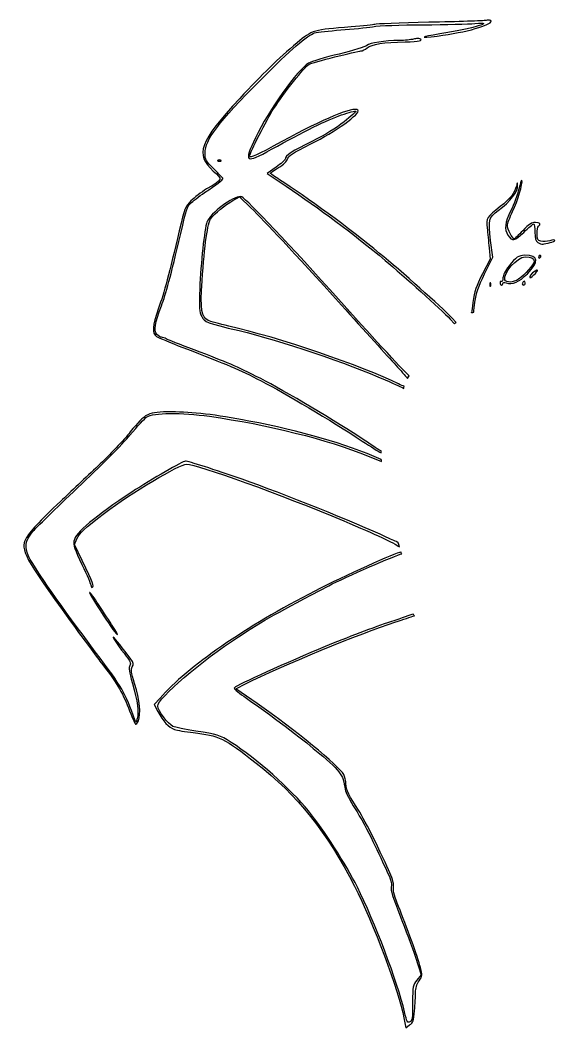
# Model space of a CAD drawing. Header units: millimetres. Extents: x -0.2 to 47.1, y -0.1 to 44.2.
# Drawn here: x -0.16 to 23.29, y 0 to 44.16 of the extents above; entities that cross this region are included whole.
import ezdxf

# ---------------------------------------------------------------- set-up
doc = ezdxf.new("R2010")
doc.units = ezdxf.units.MM
doc.layers.add('Capa_1', color=7, linetype='CONTINUOUS')

msp = doc.modelspace()

# ---------------------------------------------------------------- linework, layer by layer
at = {"layer": 'Capa_1', "color": 7}
for points in [[(20.363759, 44.152187)], [(17.255441, 43.349806)], [(8.59448, 38.027849)], [(21.834696, 37.141315)], [(21.642318, 37.025508)], [(9.502049, 36.424145)], [(21.967238, 33.85173)], [(21.982598, 33.787225)], [(22.64151, 33.852703)], [(22.502762, 33.198815)], [(21.948061, 32.716282)], [(20.446212, 32.651265)], [(16.540086, 20.847511)], [(2.889042, 19.078964)]]:
    msp.add_lwpolyline(points, close=True, dxfattribs=at)
for points in [[(11.063823, 37.710485), (10.668177, 37.431283), (11.5025, 36.87645)], [(9.172143, 36.253082), (9.4519, 36.418537), (9.952012, 35.936346)], [(20.209124, 33.040827), (20.566946, 33.765196), (20.471876, 34.5054)], [(20.402196, 34.179493), (20.443826, 33.689259), (20.110121, 33.034974)], [(18.695223, 31.055688), (18.887905, 30.854996)], [(18.964695, 30.910536), (18.762754, 31.118718)], [(6.471633, 26.989328), (6.471772, 26.989323)], [(7.086627, 24.832299), (7.086759, 24.832294)], [(15.066377, 25.0663), (15.682507, 24.813395)], [(2.556945, 20.475598), (2.217068, 21.184776), (2.327372, 21.430914)], [(10.235109, 14.212652), (9.303302, 14.856488), (9.747689, 15.082071)], [(5.971968, 14.45292), (5.716073, 14.16261), (5.874486, 13.860555)], [(17.172717, 3.099631), (17.430644, 2.325731), (17.239611, 2.092611)], [(16.664966, 0.437971), (16.744936, -0.000039), (16.919468, 0.125071)]]:
    msp.add_lwpolyline(points, dxfattribs=at)
for points in [[(14.348074, 43.856275), (12.714225, 43.737332), (12.638064, 43.715179), (11.987394, 43.168801)], [(12.752416, 43.592768), (12.881302, 43.629718), (13.396194, 43.689058), (13.896579, 43.724519)], [(13.896579, 43.724519), (14.396965, 43.759959), (15.025796, 43.8246), (15.293845, 43.868142)], [(15.387902, 43.969515), (15.350312, 43.946165), (14.882329, 43.895175), (14.348074, 43.856275)], [(15.293845, 43.868142), (15.577816, 43.914272), (16.513761, 43.950572), (17.535969, 43.955082)], [(17.763304, 44.060675), (16.494445, 44.033935), (15.42548, 43.992875), (15.387902, 43.969515)], [(17.535969, 43.955082), (18.501057, 43.959382), (19.510017, 43.983522), (19.778095, 44.008822)], [(20.281759, 44.143535), (20.165592, 44.124715), (19.032087, 44.087435), (17.763304, 44.060675)], [(18.133438, 43.458328), (19.413875, 43.630762), (20.492977, 43.933101), (20.492977, 44.119377)], [(19.778095, 44.008822), (20.780706, 44.103472), (19.685925, 43.778398), (18.236128, 43.550888)], [(20.363749, 44.152235), (20.338509, 44.151035), (20.310789, 44.148235), (20.281759, 44.143535)], [(20.492977, 44.119377), (20.492977, 44.143407), (20.439507, 44.155557), (20.363759, 44.152187)], [(10.415599, 41.572213), (11.699409, 42.866424), (12.433912, 43.50146), (12.752416, 43.592768)], [(17.089027, 43.323403), (16.977884, 43.291343), (16.696572, 43.264203), (16.464015, 43.263023)], [(16.723597, 43.20618), (17.36897, 43.2213), (17.506283, 43.24789), (17.371709, 43.331546)], [(17.255437, 43.349833), (17.204197, 43.348433), (17.144602, 43.339433), (17.089027, 43.323403)], [(17.371709, 43.331546), (17.349529, 43.345336), (17.306669, 43.351286), (17.255441, 43.349806)], [(18.236128, 43.550888), (17.379522, 43.416485), (17.301844, 43.346311), (18.133438, 43.458328)], [(11.987394, 43.168801), (11.125544, 42.445106), (10.481514, 41.820504), (9.468811, 40.72631)], [(15.042632, 43.044332), (14.981302, 42.988512), (14.435098, 42.821019), (13.828909, 42.672062)], [(14.781412, 42.807225), (14.839132, 42.807401), (14.964343, 42.869305), (15.059644, 42.94472)], [(16.464015, 43.263023), (15.827216, 43.259823), (15.167844, 43.158317), (15.042632, 43.044332)], [(15.059644, 42.94472), (15.258218, 43.101802), (15.782585, 43.184123), (16.723597, 43.20618)], [(13.828909, 42.672062), (13.222736, 42.52312), (12.617126, 42.340266), (12.483176, 42.265704)], [(12.498413, 42.218816), (12.64772, 42.299196), (14.616954, 42.806707), (14.781412, 42.807225)], [(12.483176, 42.265704), (12.015409, 42.005272), (10.73377, 40.206436), (10.158164, 39.002583)], [(10.955175, 40.272306), (11.40613, 40.966521), (12.324981, 42.12547), (12.498413, 42.218816)], [(7.950706, 38.33335), (7.951906, 38.926566), (8.481184, 39.62213), (10.415599, 41.572213)], [(9.468811, 40.72631), (7.696018, 38.81088), (7.498726, 38.270107), (8.308274, 37.544004)], [(9.899737, 38.20426), (9.899737, 38.328191), (10.660094, 39.818068), (10.955175, 40.272306)], [(14.652066, 40.211028), (14.47623, 40.38788), (13.135732, 39.834299), (11.31033, 38.831095)], [(12.589042, 38.729858), (13.655525, 39.257614), (14.790107, 40.072191), (14.652066, 40.211028)], [(13.928932, 40.000414), (14.256349, 40.112583), (14.539002, 40.18958), (14.556991, 40.171486)], [(10.861875, 38.495754), (12.272727, 39.279553), (13.309811, 39.788333), (13.928932, 40.000414)], [(14.556991, 40.171486), (14.574991, 40.153396), (14.345968, 39.943269), (14.04812, 39.704614)], [(14.04812, 39.704614), (13.685253, 39.413847), (13.217125, 39.129761), (12.629276, 38.843641)], [(10.158164, 39.002583), (9.63637, 37.911258), (9.711934, 37.856903), (10.861875, 38.495754)], [(11.31033, 38.831095), (10.221171, 38.232515), (9.899737, 38.089694), (9.899737, 38.20426)], [(12.629276, 38.843641), (11.767106, 38.424021), (11.459471, 38.219635), (11.459471, 38.066671)], [(11.56521, 38.078254), (11.5991, 38.214128), (11.781582, 38.330294), (12.589042, 38.729858)], [(8.340008, 37.628256), (7.96665, 37.993415), (7.950117, 38.023496), (7.950706, 38.33335)], [(8.52278, 38.015209), (8.47094, 37.994329), (8.48629, 37.978889), (8.56199, 37.975769)], [(8.59449, 38.027859), (8.57192, 38.028847), (8.54623, 38.024659), (8.52278, 38.015209)], [(8.56199, 37.975769), (8.63048, 37.972869), (8.668881, 37.988399), (8.64729, 38.010109)], [(8.64729, 38.010109), (8.63648, 38.020949), (8.61706, 38.026909), (8.59448, 38.027849)], [(11.459471, 38.066671), (11.459471, 38.024221), (11.281407, 37.863978), (11.063823, 37.710485)], [(11.168547, 37.696663), (11.401152, 37.83826), (11.538195, 37.970003), (11.56521, 38.078254)], [(8.308274, 37.544004), (8.731857, 37.16408), (8.743333, 37.1946), (8.015059, 36.757075)], [(8.729944, 37.209642), (8.729944, 37.230152), (8.554456, 37.41849), (8.340008, 37.628256)], [(10.811995, 37.447716), (10.812731, 37.465696), (10.973137, 37.577725), (11.168547, 37.696663)], [(7.928367, 36.598252), (8.462056, 36.951752), (8.729944, 37.156038), (8.729944, 37.209642)], [(11.216274, 37.158172), (10.993203, 37.299381), (10.811283, 37.429741), (10.811995, 37.447716)], [(15.602151, 33.936927), (14.282943, 35.024108), (12.381307, 36.420747), (11.216274, 37.158172)], [(21.433021, 35.771741), (21.661995, 36.250518), (21.886833, 37.000427), (21.841996, 37.135715)], [(21.834761, 37.141322), (21.813261, 37.132722), (21.760361, 36.975005), (21.707574, 36.756924)], [(21.841996, 37.135715), (21.840296, 37.140815), (21.837896, 37.142615), (21.834696, 37.141315)], [(8.015059, 36.757075), (7.782739, 36.617494), (7.473727, 36.383659), (7.328357, 36.237478)], [(11.5025, 36.87645), (12.973393, 35.898025), (14.414598, 34.820505), (15.846237, 33.628776)], [(20.804947, 35.820095), (21.338404, 36.204275), (21.667418, 36.631345), (21.655898, 36.924781)], [(21.600824, 36.883185), (21.530164, 36.585236), (21.314893, 36.3114), (20.895336, 35.985826)], [(21.707574, 36.756924), (21.647254, 36.507686), (21.489801, 36.083204), (21.358007, 35.813607)], [(21.642334, 37.02553), (21.634534, 37.01973), (21.622184, 36.97336), (21.600824, 36.883185)], [(21.655898, 36.924781), (21.653098, 36.996671), (21.649998, 37.031344), (21.642318, 37.025508)], [(7.328357, 36.237478), (7.075052, 35.982733), (7.053826, 35.928285), (6.818728, 34.92853)], [(7.310971, 36.123339), (7.394381, 36.214829), (7.672224, 36.428601), (7.928367, 36.598252)], [(9.502134, 36.424132), (9.180072, 36.441372), (8.176359, 35.699743), (8.028584, 35.308085)], [(8.220026, 35.483646), (8.382547, 35.693743), (8.808941, 36.038322), (9.172143, 36.253082)], [(9.556879, 36.410235), (9.541919, 36.418435), (9.523519, 36.423005), (9.502049, 36.424145)], [(13.8011, 31.924466), (11.748803, 34.2142), (9.794816, 36.279434), (9.556879, 36.410235)], [(6.879149, 34.800474), (7.144101, 35.927391), (7.150703, 35.947483), (7.310971, 36.123339)], [(9.952012, 35.936346), (10.607745, 35.304064), (11.760173, 34.066439), (13.931203, 31.663011)], [(20.895336, 35.985826), (20.30008, 35.52388), (20.275433, 35.483643), (20.321096, 35.047616)], [(20.471876, 34.5054), (20.357578, 35.395149), (20.389286, 35.520748), (20.804947, 35.820095)], [(21.358007, 35.813607), (21.092, 35.270075), (21.060308, 35.002053), (21.231074, 34.739944)], [(21.208099, 35.148736), (21.207966, 35.232436), (21.309177, 35.512786), (21.433021, 35.771741)], [(7.817652, 32.732335), (7.920126, 34.321359), (8.059768, 35.27649), (8.220026, 35.483646)], [(6.818728, 34.92853), (6.381468, 33.06909), (6.148591, 32.198521), (5.910399, 31.532255)], [(8.028584, 35.308085), (7.9209, 35.022645), (7.756482, 33.489979), (7.716457, 32.398596)], [(20.321096, 35.047616), (20.342866, 34.839765), (20.379336, 34.449104), (20.402196, 34.179493)], [(21.502199, 34.571691), (21.427739, 34.571691), (21.208344, 35.002173), (21.208099, 35.148736)], [(21.881851, 34.931194), (21.692957, 34.733467), (21.522169, 34.571691), (21.502199, 34.571691)], [(22.431468, 35.290699), (22.266582, 35.290699), (22.156594, 35.218749), (21.881851, 34.931194)], [(21.920061, 34.857906), (22.130662, 35.059931), (22.328122, 35.225326), (22.358863, 35.225326)], [(22.358863, 35.225326), (22.389603, 35.225326), (22.414713, 35.063961), (22.414713, 34.866841)], [(22.572616, 35.127287), (22.703321, 35.208527), (22.632346, 35.290699), (22.431468, 35.290699)], [(22.507626, 34.797785), (22.507626, 34.956738), (22.536866, 35.105068), (22.572616, 35.127287)], [(6.031751, 31.636166), (6.236493, 32.169378), (6.434213, 32.908009), (6.879149, 34.800474)], [(21.231074, 34.739944), (21.420902, 34.448566), (21.509141, 34.463707), (21.920061, 34.857906)], [(22.414713, 34.866841), (22.414713, 34.58696), (22.442713, 34.487332), (22.542406, 34.411971)], [(22.676954, 34.465981), (22.526379, 34.504001), (22.507626, 34.540861), (22.507626, 34.797785)], [(23.066888, 34.491261), (22.945587, 34.453821), (22.770118, 34.442461), (22.676954, 34.465981)], [(23.287496, 34.505291), (23.287496, 34.535021), (23.188186, 34.528691), (23.066888, 34.491261)], [(23.076281, 34.408521), (23.192448, 34.432041), (23.287496, 34.475561), (23.287496, 34.505291)], [(22.542406, 34.411971), (22.612616, 34.358891), (22.713967, 34.326771), (22.767583, 34.340601)], [(22.767583, 34.340601), (22.821203, 34.354441), (22.960111, 34.385001), (23.076281, 34.408521)], [(18.762754, 31.118718), (18.312981, 31.582651), (16.533336, 33.16952), (15.602151, 33.936927)], [(15.846237, 33.628776), (16.66861, 32.944209), (18.273951, 31.494315), (18.695223, 31.055688)], [(21.098134, 32.7825), (20.995172, 33.052356), (21.642036, 33.787225), (21.982598, 33.787225)], [(21.967238, 33.851715), (21.705967, 33.852915), (21.58095, 33.768545), (21.279394, 33.387651)], [(22.377735, 33.592281), (22.377735, 33.458485), (21.965318, 32.985099), (21.689384, 32.80216)], [(22.081984, 33.046418), (22.613051, 33.584803), (22.575264, 33.848762), (21.967238, 33.85173)], [(21.982598, 33.787225), (22.252211, 33.787225), (22.377735, 33.725315), (22.377735, 33.592281)], [(22.6415, 33.852703), (22.60365, 33.852703), (22.57271, 33.823293), (22.57271, 33.787333)], [(22.57271, 33.787333), (22.57271, 33.751393), (22.58563, 33.721963), (22.6014, 33.721963)], [(22.6014, 33.721963), (22.61717, 33.721963), (22.64811, 33.751373), (22.6702, 33.787333)], [(22.6702, 33.787333), (22.69228, 33.823293), (22.6794, 33.852703), (22.64151, 33.852703)], [(21.279394, 33.387651), (21.104324, 33.166517), (21.012962, 32.985398), (21.012962, 32.859628)], [(22.502764, 33.198816), (22.419394, 33.186536), (22.182766, 32.982423), (22.182766, 32.907357)], [(22.36352, 32.990597), (22.46278, 33.087147), (22.536962, 33.177558), (22.528022, 33.191415)], [(22.528022, 33.191415), (22.523522, 33.198415), (22.514682, 33.200515), (22.502762, 33.198815)], [(8.08002, 30.99826), (7.782609, 31.141329), (7.735229, 31.454415), (7.817652, 32.732335)], [(20.110121, 33.034974), (19.829241, 32.483986), (19.763856, 32.286363), (19.69607, 31.781431)], [(19.78149, 31.799793), (19.837, 32.209953), (19.925138, 32.465891), (20.209124, 33.040827)], [(20.947972, 32.708729), (20.912232, 32.730939), (20.882982, 32.703329), (20.882982, 32.647199)], [(21.012962, 32.859628), (21.012962, 32.748664), (20.985652, 32.685311), (20.947972, 32.708729)], [(21.689384, 32.80216), (21.455675, 32.647205), (21.153594, 32.637125), (21.098134, 32.7825)], [(21.148527, 32.641463), (21.432487, 32.550833), (21.713337, 32.672683), (22.081984, 33.046418)], [(21.922801, 32.708746), (21.887061, 32.686536), (21.857811, 32.640566), (21.857811, 32.606746)], [(21.948071, 32.716246), (21.940271, 32.716493), (21.931741, 32.714246), (21.922801, 32.708746)], [(21.987791, 32.647212), (21.987791, 32.689252), (21.971351, 32.715242), (21.948061, 32.716282)], [(22.182766, 32.907357), (22.182766, 32.847737), (22.246826, 32.877227), (22.36352, 32.990597)], [(7.716457, 32.398596), (7.684037, 31.514368), (7.693277, 31.375738), (7.798707, 31.173777)], [(20.433142, 32.583346), (20.430342, 32.514436), (20.445702, 32.475832), (20.467282, 32.497556)], [(20.446212, 32.651266), (20.439312, 32.644366), (20.434692, 32.621406), (20.433142, 32.583346)], [(20.472482, 32.622925), (20.462122, 32.648985), (20.453032, 32.658145), (20.446212, 32.651265)], [(20.467282, 32.497556), (20.488882, 32.519276), (20.491252, 32.575736), (20.472482, 32.622925)], [(20.882982, 32.647199), (20.882982, 32.591149), (20.912222, 32.545323), (20.947972, 32.545323)], [(20.947972, 32.545323), (20.983722, 32.545323), (21.012962, 32.576653), (21.012962, 32.615033)], [(21.012962, 32.615033), (21.012962, 32.656023), (21.068832, 32.666903), (21.148527, 32.641463)], [(21.857811, 32.606746), (21.857811, 32.572936), (21.887061, 32.545336), (21.922801, 32.545336)], [(21.922801, 32.545336), (21.958551, 32.545336), (21.987791, 32.591166), (21.987791, 32.647212)], [(16.898117, 28.56343), (16.57293, 28.87851), (15.11433, 30.459311), (13.8011, 31.924466)], [(19.7344, 31.353859), (19.7398, 31.451629), (19.75626, 31.613355), (19.78149, 31.799793)], [(5.910399, 31.532255), (5.632373, 30.754555), (5.609797, 30.434624), (5.822949, 30.294159)], [(5.839449, 30.38658), (5.687855, 30.555047), (5.735521, 30.864707), (6.031751, 31.636166)], [(13.931203, 31.663011), (14.905382, 30.584562), (15.97616, 29.404451), (16.310542, 29.04077)], [(19.69607, 31.781431), (19.6677, 31.570148), (19.64885, 31.435115), (19.6246, 31.337539)], [(19.63971, 31.340839), (19.67089, 31.347939), (19.70267, 31.350739), (19.7344, 31.353859)], [(7.798707, 31.173777), (7.930281, 30.921705), (7.993573, 30.89764), (9.444885, 30.549751)], [(8.987204, 30.751228), (8.577605, 30.844158), (8.169382, 30.955274), (8.08002, 30.99826)], [(18.904785, 30.868656), (18.923695, 30.884326), (18.943775, 30.898096), (18.964695, 30.910536)], [(19.6246, 31.337539), (19.6296, 31.338739), (19.63472, 31.339839), (19.63971, 31.340839)], [(16.431125, 28.217968), (14.889889, 28.986141), (11.135211, 30.263942), (8.987204, 30.751228)], [(9.444885, 30.549751), (11.228895, 30.12212), (14.246672, 29.105746), (15.846316, 28.393742)], [(18.887905, 30.854996), (18.893505, 30.859596), (18.899175, 30.864096), (18.904785, 30.868656)], [(5.822949, 30.294159), (5.904079, 30.240689), (6.423224, 30.023383), (6.976505, 29.811327)], [(6.043809, 30.257639), (5.995249, 30.257639), (5.903303, 30.315599), (5.839449, 30.38658)], [(6.244996, 30.191119), (6.182926, 30.227639), (6.092369, 30.257639), (6.043809, 30.257639)], [(7.462654, 29.708673), (6.855036, 29.937501), (6.307049, 30.154603), (6.244996, 30.191119)], [(6.976505, 29.811327), (8.994186, 29.038043), (9.403353, 28.863542), (10.405827, 28.348542)], [(10.387166, 28.446322), (9.265346, 29.013715), (8.973385, 29.139731), (7.462654, 29.708673)], [(16.310542, 29.04077), (16.531981, 28.799917), (16.718135, 28.584887), (16.821697, 28.45415)], [(14.920412, 25.757183), (13.772879, 26.526756), (11.402657, 27.932704), (10.387166, 28.446322)], [(10.405827, 28.348542), (11.466847, 27.803465), (13.436808, 26.631811), (14.838923, 25.712001)], [(15.846316, 28.393742), (16.329528, 28.178665), (16.581801, 28.06242), (16.65995, 28.021088)], [(16.821697, 28.45415), (16.829297, 28.46557), (16.836837, 28.47688), (16.844427, 28.48824)], [(16.844427, 28.48824), (16.861817, 28.51367), (16.879617, 28.53881), (16.898117, 28.56343)], [(16.674152, 28.113028), (16.619212, 28.128448), (16.545605, 28.160908), (16.431125, 28.217968)], [(16.65995, 28.021088), (16.66505, 28.050738), (16.66925, 28.080568), (16.67366, 28.110328)], [(16.67366, 28.110328), (16.67383, 28.111316), (16.673906, 28.112028), (16.674152, 28.113028)], [(6.471772, 26.989323), (5.437922, 26.989323), (5.330178, 26.936663), (4.669086, 26.109967)], [(5.399115, 26.777142), (5.676774, 26.960211), (6.910275, 26.968537), (8.145923, 26.795652)], [(9.866554, 26.590375), (8.395599, 26.871865), (7.396357, 26.989328), (6.471633, 26.989328)], [(4.65466, 25.972724), (4.968968, 26.352451), (5.304018, 26.714434), (5.399115, 26.777142)], [(8.145923, 26.795652), (10.679582, 26.441156), (13.330496, 25.778719), (15.066377, 25.0663)], [(15.677507, 24.904035), (14.040918, 25.608723), (12.200866, 26.143671), (9.866554, 26.590375)], [(4.669086, 26.109967), (4.396496, 25.769092), (3.759186, 25.099404), (3.253032, 24.621902)], [(2.352879, 23.656623), (3.352784, 24.59607), (4.324414, 25.573729), (4.65466, 25.972724)], [(14.838923, 25.712001), (15.229206, 25.455969), (15.547852, 25.258181), (15.666138, 25.194319)], [(15.684338, 25.269509), (15.549891, 25.321869), (15.326312, 25.485028), (14.920412, 25.757183)], [(15.666138, 25.194319), (15.667119, 25.202719), (15.668538, 25.211019), (15.670238, 25.219339)], [(15.670238, 25.219339), (15.674238, 25.239129), (15.678738, 25.252419), (15.684338, 25.269509)], [(7.086759, 24.832294), (6.971202, 24.832294), (5.618477, 24.050813), (4.733186, 23.472661)], [(9.574745, 24.036817), (8.386259, 24.453705), (7.202109, 24.832299), (7.086627, 24.832299)], [(15.682507, 24.813395), (15.680807, 24.843605), (15.679307, 24.873825), (15.677507, 24.904035)], [(3.253032, 24.621902), (2.746878, 24.144401), (2.010031, 23.449463), (1.61574, 23.077664)], [(3.540967, 22.558323), (4.691576, 23.431147), (6.826798, 24.701797), (7.141772, 24.701056)], [(7.141772, 24.701056), (7.584824, 24.700067), (11.310553, 23.355126), (14.02656, 22.2158)], [(15.896079, 21.503687), (14.574051, 22.121905), (11.345349, 23.415747), (9.574745, 24.036817)], [(0.381118, 21.734497), (0.513936, 21.89752), (1.401275, 22.762548), (2.352879, 23.656623)], [(4.733186, 23.472661), (3.11941, 22.418797), (2.261339, 21.694995), (2.193279, 21.330059)], [(1.61574, 23.077664), (0.683059, 22.198182), (0.237082, 21.716999), (0.086843, 21.428105)], [(2.327372, 21.430914), (2.444668, 21.692549), (2.645854, 21.879313), (3.540967, 22.558323)], [(14.02656, 22.2158), (15.474748, 21.608304), (16.21969, 21.261082), (16.473682, 21.072815)], [(0.218772, 20.643856), (0.019688, 21.036764), (0.065964, 21.347666), (0.381118, 21.734497)], [(0.086843, 21.428105), (-0.161932, 20.949759), (0.020423, 20.612815), (2.030045, 17.838291)], [(2.193279, 21.330059), (2.162259, 21.163776), (2.232599, 20.960163), (2.550339, 20.295972)], [(16.406982, 21.274765), (16.337232, 21.302225), (16.165275, 21.377813), (15.896079, 21.503687)], [(16.415782, 21.248085), (16.412382, 21.257185), (16.409482, 21.266095), (16.406982, 21.274765)], [(16.426842, 21.218465), (16.419242, 21.238675), (16.423142, 21.228795), (16.415782, 21.248085)], [(16.456802, 21.133705), (16.448002, 21.162325), (16.437442, 21.190495), (16.426842, 21.218465)], [(16.53334, 20.844982), (16.361185, 20.844982), (14.027326, 19.790072), (12.75927, 19.139122)], [(13.376685, 19.372466), (14.088596, 19.743995), (16.339256, 20.728354), (16.571056, 20.771801)], [(16.473682, 21.072815), (16.468482, 21.093215), (16.462602, 21.113495), (16.456802, 21.133705)], [(16.54014, 20.847482), (16.53774, 20.846987), (16.53604, 20.844982), (16.53334, 20.844982)], [(16.554676, 20.811121), (16.549576, 20.823151), (16.544776, 20.835311), (16.540086, 20.847511)], [(16.571056, 20.771801), (16.565556, 20.784871), (16.560106, 20.798011), (16.554676, 20.811121)], [(3.135542, 16.478015), (1.649193, 18.44818), (0.498678, 20.091394), (0.218772, 20.643856)], [(3.010344, 19.30861), (3.084504, 19.3547), (3.043114, 19.461164), (2.556945, 20.475598)], [(2.550339, 20.295972), (2.767917, 19.841146), (2.945984, 19.423846), (2.945984, 19.36874)], [(2.889119, 19.078938), (2.883819, 19.081638), (2.880919, 19.080138), (2.880919, 19.074238)], [(2.880919, 19.074238), (2.880919, 19.027128), (3.149673, 18.583251), (3.478135, 18.088027)], [(3.277202, 18.548132), (3.086471, 18.842533), (2.926161, 19.060606), (2.889042, 19.078964)], [(2.945984, 19.36874), (2.945984, 19.31362), (2.974904, 19.28659), (3.010344, 19.30861)], [(12.75927, 19.139122), (9.743007, 17.590733), (7.174392, 15.817318), (5.971968, 14.45292)], [(9.412347, 17.135133), (10.532634, 17.861412), (11.164051, 18.217708), (13.376685, 19.372466)], [(3.905514, 17.59307), (3.778004, 17.781802), (3.495179, 18.211686), (3.277202, 18.548132)], [(17.077775, 18.129896), (16.922267, 18.075946), (16.617163, 17.972214), (16.073743, 17.791585)], [(17.104685, 18.085226), (17.094885, 18.099756), (17.086025, 18.114706), (17.077775, 18.129896)], [(2.030045, 17.838291), (2.511741, 17.173253), (3.100655, 16.379012), (3.338584, 16.073449)], [(3.478135, 18.088027), (3.806594, 17.592801), (4.089278, 17.201614), (4.106319, 17.218755)], [(9.747689, 15.082071), (11.222412, 15.830397), (14.860757, 17.331188), (16.26869, 17.772062)], [(16.073743, 17.791585), (15.412526, 17.571795), (14.125629, 17.083971), (13.214222, 16.70758)], [(16.26869, 17.772062), (16.660342, 17.894709), (16.971606, 17.999198), (17.126115, 18.056246)], [(17.126115, 18.056246), (17.118815, 18.065746), (17.111725, 18.075516), (17.104685, 18.085226)], [(3.965761, 17.086599), (3.799409, 17.26534), (4.110346, 16.778722), (4.396568, 16.4124)], [(4.106319, 17.218755), (4.123359, 17.235895), (4.033039, 17.404319), (3.905514, 17.59307)], [(4.691052, 16.157964), (4.548703, 16.36456), (4.084151, 16.959367), (3.965761, 17.086599)], [(5.870693, 14.097725), (5.869956, 14.435675), (7.795055, 16.086653), (9.412347, 17.135133)], [(4.865964, 13.491544), (4.441865, 14.704213), (4.336264, 14.88644), (3.135542, 16.478015)], [(4.396568, 16.4124), (4.673608, 16.057851), (4.711988, 15.975838), (4.64853, 15.873652)], [(13.214222, 16.70758), (11.584675, 16.034644), (9.349523, 15.023184), (9.233001, 14.905971)], [(3.338584, 16.073449), (4.054028, 15.154651), (4.315827, 14.724246), (4.584169, 14.026084)], [(4.756162, 15.820928), (4.822312, 15.92747), (4.811622, 15.983003), (4.691052, 16.157964)], [(4.64853, 15.873652), (4.58895, 15.777702), (4.61237, 15.618028), (4.763149, 15.091067)], [(4.859611, 15.08264), (4.70905, 15.585944), (4.690874, 15.715779), (4.756162, 15.820928)], [(4.763149, 15.091067), (4.986961, 14.308913), (5.05219, 13.82667), (4.970808, 13.556914)], [(5.025003, 13.457209), (5.141347, 13.739677), (5.079413, 14.347883), (4.859611, 15.08264)], [(9.233001, 14.905971), (9.197121, 14.869891), (9.359032, 14.720297), (9.641721, 14.528339)], [(9.641721, 14.528339), (10.546362, 13.91403), (12.018992, 12.813664), (12.694308, 12.247347)], [(14.026818, 11.10503), (13.844442, 11.459745), (11.829068, 13.11148), (10.235109, 14.212652)], [(4.584169, 14.026084), (4.7248, 13.66019), (4.862804, 13.337058), (4.890835, 13.308097)], [(6.537469, 13.210964), (6.311445, 13.320359), (5.871086, 13.905917), (5.870693, 14.097725)], [(5.874486, 13.860555), (6.096342, 13.437465), (6.361128, 13.151491), (6.604723, 13.071968)], [(4.970808, 13.556914), (4.918158, 13.382384), (4.906638, 13.375211), (4.865964, 13.491544)], [(4.890835, 13.308097), (4.918865, 13.279137), (4.979295, 13.346227), (5.025003, 13.457209)], [(7.54226, 13.00351), (7.085635, 13.07113), (6.63344, 13.164507), (6.537469, 13.210964)], [(6.604723, 13.071968), (6.71909, 13.034618), (7.090625, 12.973068), (7.430162, 12.93511)], [(7.430162, 12.93511), (8.546577, 12.810324), (8.795273, 12.690152), (10.191948, 11.600883)], [(9.094256, 12.505616), (8.575865, 12.836703), (8.49596, 12.862292), (7.54226, 13.00351)], [(12.483845, 9.504335), (11.723797, 10.44763), (10.189502, 11.806139), (9.094256, 12.505616)], [(12.694308, 12.247347), (13.933399, 11.208259), (13.982589, 11.14484), (14.089417, 10.449057)], [(10.191948, 11.600883), (11.986937, 10.200988), (13.297504, 8.560816), (14.504713, 6.20333)], [(14.124048, 10.693692), (14.124048, 10.81595), (14.080258, 11.001083), (14.026818, 11.10503)], [(14.672775, 9.536919), (14.287448, 10.110759), (14.124048, 10.45517), (14.124048, 10.693692)], [(14.089417, 10.449057), (14.108987, 10.321578), (14.305693, 9.939164), (14.526569, 9.599316)], [(14.62557, 6.170235), (14.126388, 7.160091), (13.158191, 8.667399), (12.483845, 9.504335)], [(14.526569, 9.599316), (14.747446, 9.259454), (15.100738, 8.613712), (15.311644, 8.16436)], [(15.357827, 8.262312), (15.113849, 8.765571), (14.805526, 9.339193), (14.672775, 9.536919)], [(15.311644, 8.16436), (15.522567, 7.714995), (15.797938, 7.130226), (15.923454, 6.864985)], [(16.209668, 6.162986), (16.226938, 6.45057), (16.179928, 6.566468), (15.357827, 8.262312)], [(15.923454, 6.864985), (16.092945, 6.506803), (16.141499, 6.332043), (16.112458, 6.185934)], [(14.504713, 6.20333), (15.314794, 4.621335), (16.458595, 1.568751), (16.664966, 0.437971)], [(16.112458, 6.185934), (16.082668, 6.0361), (16.173708, 5.736973), (16.494142, 4.93137)], [(16.693171, 0.700041), (16.388834, 2.000681), (15.375136, 4.683815), (14.62557, 6.170235)], [(16.433195, 5.313247), (16.264566, 5.721607), (16.198303, 5.97377), (16.209668, 6.162986)], [(17.396736, 2.645171), (17.28781, 3.064711), (16.772218, 4.492271), (16.433195, 5.313247)], [(16.494142, 4.93137), (16.725541, 4.349601), (17.031051, 3.525141), (17.172717, 3.099631)], [(17.333646, 2.060471), (17.483407, 2.282141), (17.4857, 2.302521), (17.396736, 2.645171)], [(17.239611, 2.092611), (17.052244, 1.863991), (17.048579, 1.844821), (17.048579, 1.092351)], [(17.178536, 1.543041), (17.178536, 1.738501), (17.228156, 1.904331), (17.333646, 2.060471)], [(17.136266, 0.752671), (17.159506, 1.029111), (17.178536, 1.384781), (17.178536, 1.543041)], [(17.048579, 1.092351), (17.048579, 0.415781), (17.034549, 0.317591), (16.929644, 0.261131)], [(16.929644, 0.261131), (16.822864, 0.203631), (16.798687, 0.248431), (16.693171, 0.700041)], [(16.919468, 0.125071), (17.074655, 0.236211), (17.098713, 0.305841), (17.136266, 0.752671)]]:
    msp.add_open_spline(points, degree=3, dxfattribs=at)

doc.saveas('drawing.dxf')
